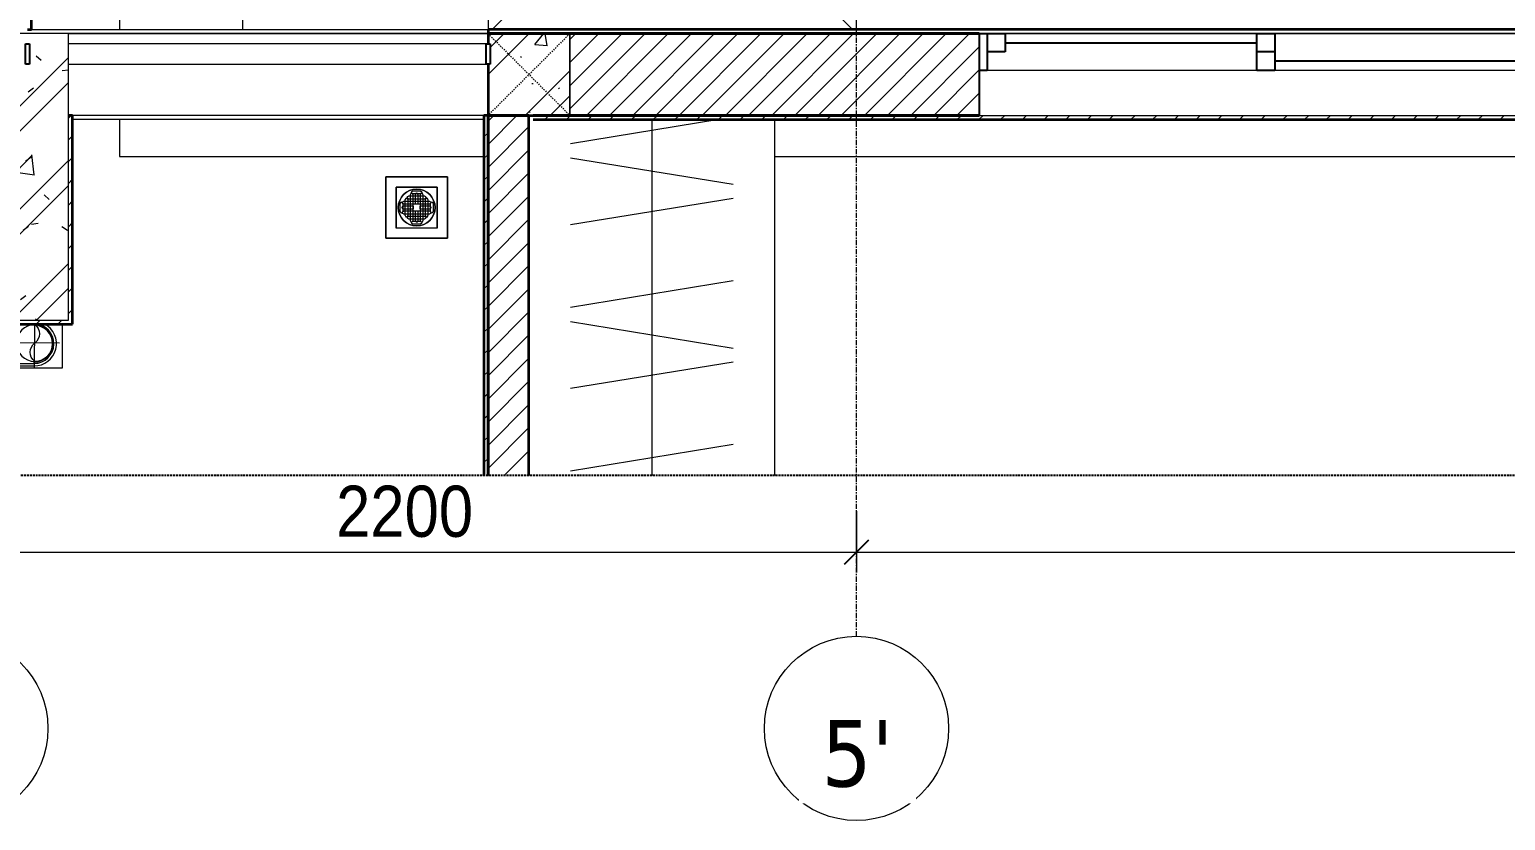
# Model space of a CAD drawing. Header units: millimetres. Extents: x 46644 to 147176, y -1287 to 53383.
# Drawn here: x 52933 to 56538, y 42614 to 44547 of the extents above; entities that cross this region are included whole.
import ezdxf

# ---------------------------------------------------------------- set-up
doc = ezdxf.new("R2010")
doc.units = ezdxf.units.MM
for name, pattern in [('Dash', [6, 3, -3]), ('Dash - Tight', [4.5, 3, -1.5]), ('Grid Line', [22.225, 12.7, -3.175, 3.175, -3.175]), ('Hidden', [7.14375, 4.7625, -2.38125]), ('IMPORT-CENTER _3_', [10.16, 6.35, -1.27, 1.27, -1.27])]:
    doc.linetypes.add(name, pattern=pattern)
for name, color, linetype, lineweight in [('0-1', 7, 'Continuous', 5), ('A-ANNO-DIMS', 211, 'Continuous', 9), ('A-ANNO-DIMS-50', 211, 'Continuous', 9), ('A-DETL-GENF-1', 92, 'Dash - Tight', 18), ('A-DETL-GENF-2', 92, 'Hidden', 25), ('A-FLOR-HRAL-1', 250, 'Continuous', 18), ('A-FLOR-HRAL-2', 10, 'Continuous', 25), ('A-GLAZ', 151, 'Continuous', 18), ('A-GLAZ-1', 151, 'Continuous', 25), ('A-WALL', 113, 'Continuous', 18), ('A-WALL-1', 7, 'Continuous', 35), ('A-WALL-2', 250, 'Continuous', 18), ('A-WALL-3', 113, 'Continuous', 35), ('A-WALL-PATT-1', 9, 'Continuous', 18), ('A-WALL-PATT-2', 250, 'Continuous', 18), ('A-WALL-PATT-3', 111, 'Continuous', 18), ('G-IMPT', 8, 'Continuous', 18), ('G-IMPT-2', 8, 'IMPORT-CENTER _3_', 18), ('I-FURN', 30, 'Continuous', 18), ('I-FURN-1', 250, 'Continuous', 18), ('I-FURN-2', 253, 'Continuous', 18), ('I-WALL-1', 7, 'Continuous', 35), ('I-WALL-2', 250, 'Continuous', 18), ('M-EQPM', 50, 'Continuous', 18), ('M-EQPM-1', 250, 'Continuous', 18), ('S-COLS', 52, 'Continuous', 18), ('S-COLS-1', 9, 'Continuous', 18), ('S-COLS-2', 52, 'Dash', 18), ('S-COLS-3', 52, 'Continuous', 35), ('S-COLS-HDLN', 52, 'Dash', 18), ('S-GRID-1', 1, 'Grid Line', 9), ('S-GRID-IDEN', 1, 'Continuous', 9)]:
    doc.layers.add(name, color=color, linetype=linetype, lineweight=lineweight)
doc.styles.add('Tahoma_B', font='tahomabd.ttf', dxfattribs={"height": 162.5})
doc.styles.add('UTM Avo', font='', dxfattribs={"width": 0.9, "height": 125})
doc.styles.get('UTM Avo').set_extended_font_data('UTM Avo')
doc.dimstyles.new('1_Dim_chi_tiet_2_5', dxfattribs={"dimscale": 304.8, "dimtxt": 124.912619, "dimasz": 0.19685, "dimexe": 0.164042, "dimexo": 0.0625, "dimgap": 0.016404, "dimtad": 1, "dimdec": 0, "dimrnd": 5, "dimzin": 0, "dimdsep": 46, "dimtxsty": 'UTM Avo', "dimblk1": 'OBLIQUE', "dimblk2": 'OBLIQUE', "dimsah": 1, "dimcen": 0.09, "dimdle": 0.164042, "dimazin": 0, "dimtfac": 1, "dimtdec": 4, "dimtix": 1, "dimtmove": 0, "dimatfit": 3, "dimfxl": 0.328084, "dimfxlon": 1, "dimtvp": 1, "dimtolj": 1, "dimtzin": 0, "dimarcsym": 2})
pattern_1 = [(45, (0, 0), (-28.284271, 28.284271), [])]
pattern_2 = [(45, (0, 0), (-26.516504, 26.516504), [])]
pattern_3 = [(50, (0, 0), (364.3679, -31.8783), [38.1, -419.1]), (355, (0, 0), (-70.4859, 382.1133), [30.48, -335.28]), (100.451, (30.36, -2.66), (293.885, 350.2334), [32.38, -356.18]), (46.184, (0, 101.6), (542.1585, -84.0858), [57.15, -628.65]), (96.636, (45.2, 94.6), (474.805, 494.8554), [48.57, -534.27]), (351.184, (0, 101.6), (474.81, 494.85), [45.72, -502.92]), (21, (50.8, 76.2), (303.2285, -204.5305), [38.1, -419.1]), (326, (50.8, 76.2), (123.6039, 368.376), [30.48, -335.28]), (71.451, (76.07, 59.16), (426.8341, 163.8427), [32.38, -356.18]), (37.5, (0, 0), (6.17665, 169.11015), [3.353, -327.863, 3.353, -337.007, -336.55]), (37.5, (0, 0), (6.17665, 169.11015), [-671.576, 3.353, -333.197]), (7.5, (0, 0), (133.63888, 200.3615), [3.353, -190.703, 3.353, -320.243, -128.27]), (7.5, (0, 0), (133.63888, 200.3615), [-517.652, 3.353, -124.917]), (327.5, (-113.28, 0), (271.18182, -11.45836), [3.353, -123.647, 3.353, -392.887, -525.78]), (327.5, (-113.28, 0), (271.18182, -11.45836), [-523.24, 3.353, -522.427]), (317.5, (-164.08, 0), (296.2585, 50.85285), [3.353, -161.747, 3.353, -259.791, -373.38]), (317.5, (-164.08, 0), (296.2585, 50.85285), [-428.244, 3.353, -370.027]), (45, (0, 0), (-125.7236, 125.7236), []), (45, (0, 190.5), (-125.7236, 125.7236), [])]

# ---------------------------------------------------------------- blocks, each defined once
blk = doc.blocks.new('NCV_TKTC_KET CAU_rvt-1-TKCS_SẢNH - BẬC CẤP 1 - MẶT BẰNG')
at = {"layer": 'S-COLS-1'}
h = blk.add_hatch(dxfattribs=at)
h.set_pattern_fill('FP_2', color=256, style=0, pattern_type=2)
h.set_pattern_definition([(45, (0, 0), (-125.7236, 125.7236), []), (45, (0, 190.5), (-125.7236, 125.7236), [])])
h.paths.add_polyline_path([(53027.6, 43836.9), (53027.6, 44536.9), (52577.6, 44536.9), (52577.6, 43836.9), (52932.6, 43836.9)])
h.paths.add_polyline_path([(52922.6, 44462), (52922.6, 44512), (52932.6, 44512), (52932.6, 44462)])
h = blk.add_hatch(dxfattribs=at)
h.set_pattern_fill('FP_3', color=256, style=0, pattern_type=2)
h.set_pattern_definition([(50, (0, 0), (364.3679, -31.8783), [38.1, -419.1]), (355, (0, 0), (-70.4859, 382.1133), [30.48, -335.28]), (100.451, (30.36, -2.66), (293.885, 350.2334), [32.38, -356.18]), (46.184, (0, 101.6), (542.1585, -84.0858), [57.15, -628.65]), (96.636, (45.2, 94.6), (474.805, 494.8554), [48.57, -534.27]), (351.184, (0, 101.6), (474.81, 494.85), [45.72, -502.92]), (21, (50.8, 76.2), (303.2285, -204.5305), [38.1, -419.1]), (326, (50.8, 76.2), (123.6039, 368.376), [30.48, -335.28]), (71.451, (76.07, 59.16), (426.8341, 163.8427), [32.38, -356.18]), (37.5, (0, 0), (6.17665, 169.11015), [16.764, -314.452, 16.764, -323.596, -336.55]), (37.5, (0, 0), (6.17665, 169.11015), [-671.576, 16.764, -319.786]), (7.5, (0, 0), (133.63888, 200.3615), [16.764, -177.292, 16.764, -306.832, -128.27]), (7.5, (0, 0), (133.63888, 200.3615), [-517.652, 16.764, -111.506]), (327.5, (-113.28, 0), (271.18182, -11.45836), [16.764, -110.236, 16.764, -379.476, -525.78]), (327.5, (-113.28, 0), (271.18182, -11.45836), [-523.24, 16.764, -509.016]), (317.5, (-164.08, 0), (296.2585, 50.85285), [16.764, -148.336, 16.764, -246.38, -373.38]), (317.5, (-164.08, 0), (296.2585, 50.85285), [-428.244, 16.764, -356.616])])
h.paths.add_polyline_path([(53027.6, 43836.9), (53027.6, 44536.9), (52577.6, 44536.9), (52577.6, 43836.9), (52932.6, 43836.9)])
h.paths.add_polyline_path([(52922.6, 44462), (52922.6, 44512), (52932.6, 44512), (52932.6, 44462)])
at = {"layer": 'S-COLS'}
for p, q in [((53027.6, 44536.9), (52577.6, 44536.9)), ((53027.6, 43836.9), (53027.6, 44536.9)), ((52577.6, 43836.9), (53027.6, 43836.9))]:
    blk.add_line(p, q, dxfattribs=at)
blk = doc.blocks.new('TU DO LV A - TU DO LV A-451134-TKCS_SẢNH - BẬC CẤP 1 - MẶT BẰNG')
at = {"layer": 'I-FURN'}
for p, q in [((10, 0), (879.9, 0)), ((169, -101), (104.4, -499)), ((202.5, -101), (267.1, -499)), ((404.3, -101), (468.9, -499)), ((569, -101), (504.4, -499)), ((602.5, -101), (667.1, -499)), ((804.3, -101), (868.9, -499)), ((10, -136.3), (68.9, -499)), ((10, -300), (879.9, -300))]:
    blk.add_line(p, q, dxfattribs=at)
at = {"layer": 'I-FURN-2'}
blk.add_line((10, 0), (879.9, 0), dxfattribs=at)
blk = doc.blocks.new('THU NUOC - THU NUOC-461820-TKCS_SẢNH - BẬC CẤP 1 - MẶT BẰNG')
at = {"layer": 'M-EQPM-1'}
for p, q in [((-66.3, 70.6), (-66.3, -79.4)), ((83.7, 70.6), (-66.3, 70.6)), ((58.7, 45.6), (-41.3, 45.6)), ((-41.3, 45.6), (-41.3, -54.4)), ((58.7, -54.4), (58.7, 45.6)), ((83.7, -79.4), (83.7, 70.6)), ((-23.3, 10.8), (40.9, 10.8)), ((40.9, 4.8), (-23.3, 4.8)), ((-11, 23.3), (28.5, 23.3)), ((28.5, 17.3), (-11, 17.3)), ((-1.1, 35.6), (18.5, 35.6)), ((18.5, 29.6), (-1.1, 29.6)), ((-23.3, -1.2), (0.7, -1.2)), ((0.7, -7.2), (-23.3, -7.2)), ((-23.3, -13.6), (40.9, -13.6)), ((40.9, -19.6), (-23.3, -19.6)), ((-11, -26.1), (28.5, -26.1)), ((28.5, -32.1), (-11, -32.1)), ((0.7, -1.2), (0.7, -7.2)), ((16.7, -1.2), (40.9, -1.2)), ((16.7, -7.2), (16.7, -1.2)), ((40.9, -7.2), (16.7, -7.2)), ((-41.3, -54.4), (58.7, -54.4)), ((-1.1, -38.5), (18.5, -38.5)), ((18.5, -44.5), (-1.1, -44.5)), ((-66.3, -79.4), (83.7, -79.4))]:
    blk.add_line(p, q, dxfattribs=at)
for centre, radius, start, end in [((8.7, -4.4), 45, 0, 180), ((8.7, -4.4), 45, 0, 180), ((-23.3, 7.8), 3, 90, 270), ((-11, 20.3), 3, 90, 270), ((-1.1, 32.6), 3, 90, 270), ((18.5, 32.6), 3, 270, 90), ((28.5, 20.3), 3, 270, 90), ((40.9, 7.8), 3, 270, 90), ((8.7, -4.4), 45, 180, 360), ((8.7, -4.4), 45, 180, 360), ((-23.3, -4.2), 3, 90, 270), ((-23.3, -16.6), 3, 90, 270), ((-11, -29.1), 3, 90, 270), ((28.5, -29.1), 3, 270, 90), ((40.9, -4.2), 3, 270, 90), ((40.9, -16.6), 3, 270, 90), ((-1.1, -41.5), 3, 90, 270), ((18.5, -41.5), 3, 270, 90)]:
    blk.add_arc(centre, radius, start, end, dxfattribs=at)
blk = doc.blocks.new('Railing - 50 x 10mm-457210-TKCS_SẢNH - BẬC CẤP 1 - MẶT BẰNG')
at = {"layer": 'A-FLOR-HRAL-2'}
for p, q in [((25, 5), (-25, 5)), ((-25, 5), (-25, -5)), ((25, -5), (25, 5)), ((-25, -5), (25, -5))]:
    blk.add_line(p, q, dxfattribs=at)
blk = doc.blocks.new('Railing - Railing-641404-TKCS_SẢNH - BẬC CẤP 1 - MẶT BẰNG')
at = {"layer": 'A-FLOR-HRAL-1'}
for p, q in [((31139.1, 35251.3), (30119.1, 35251.3)), ((30119.1, 35201.3), (31139.1, 35201.3))]:
    blk.add_line(p, q, dxfattribs=at)
at = {"extrusion": (0, 0, -1), "zscale": -1, "rotation": 270}
for p in [(-30019.1, 35226.3), (-31144.1, 35226.3)]:
    blk.add_blockref('Railing - 50 x 10mm-457210-TKCS_SẢNH - BẬC CẤP 1 - MẶT BẰNG', p, dxfattribs=at)
blk = doc.blocks.new('NCV_TKTC_TANG 1_rvt-1-TKCS_SẢNH - BẬC CẤP 1 - MẶT BẰNG')
at = {"layer": 'A-WALL-PATT-1'}
h = blk.add_hatch(dxfattribs=at)
h.set_pattern_fill('FP_1', color=256, style=0, pattern_type=2)
h.set_pattern_definition(pattern_1)
h.paths.add_polyline_path([(54152.6, 43457), (54152.6, 44336.9), (54052.6, 44336.9), (54052.6, 43457)])
at = {"layer": 'A-WALL-PATT-2'}
h = blk.add_hatch(dxfattribs=at)
h.set_pattern_fill('FP_4', color=256, style=0, pattern_type=2)
h.set_pattern_definition(pattern_2)
h.paths.add_polyline_path([(53037.6, 43836.9), (53037.6, 44336.9), (53027.6, 44336.9), (53027.6, 43836.9)])
h = blk.add_hatch(dxfattribs=at)
h.set_pattern_fill('FP_4', color=256, style=0, pattern_type=2)
h.set_pattern_definition(pattern_2)
h.paths.add_polyline_path([(54052.6, 43457), (54052.6, 44336.9), (54042.6, 44336.9), (54042.6, 43457)])
h = blk.add_hatch(dxfattribs=at)
h.set_pattern_fill('FP_4', color=256, style=0, pattern_type=2)
h.set_pattern_definition(pattern_2)
h.paths.add_polyline_path([(54261.1, 44326.9), (57752.6, 44326.9), (57752.6, 44336.9), (54162.6, 44336.9), (54162.6, 44326.9)])
h = blk.add_hatch(dxfattribs=at)
h.set_pattern_fill('FP_4', color=256, style=0, pattern_type=2)
h.set_pattern_definition(pattern_2)
h.paths.add_polyline_path([(52862.6, 43826.9), (53037.6, 43826.9), (53037.6, 43836.9), (52862.6, 43836.9)])
at = {"layer": 'A-WALL-1'}
for p, q in [((54052.6, 44336.9), (54052.6, 43457)), ((54152.6, 44336.9), (54052.6, 44336.9)), ((54152.6, 43457), (54152.6, 44336.9))]:
    blk.add_line(p, q, dxfattribs=at)
at = {"layer": 'A-WALL-2'}
for p, q in [((53027.6, 44536.9), (54052.2, 44536.9)), ((54052.2, 44512), (54052.2, 44536.9)), ((54052.2, 44336.9), (54052.2, 44462)), ((54042.6, 44336.9), (53037.6, 44336.9))]:
    blk.add_line(p, q, dxfattribs=at)
at = {"layer": 'I-WALL-1'}
for p, q in [((53037.6, 44336.9), (53027.6, 44336.9)), ((53037.6, 43836.9), (53037.6, 44336.9)), ((54042.6, 44336.9), (54042.6, 43457)), ((54052.6, 44336.9), (54042.6, 44336.9)), ((54052.6, 43457), (54052.6, 44336.9)), ((55252.6, 44336.9), (54162.6, 44336.9)), ((54162.6, 44326.9), (57742.6, 44326.9)), ((52862.6, 43826.9), (53037.6, 43826.9)), ((53037.6, 43826.9), (53037.6, 43836.9))]:
    blk.add_line(p, q, dxfattribs=at)
at = {"layer": 'I-WALL-2'}
blk.add_line((54042.6, 44326.9), (53037.6, 44326.9), dxfattribs=at)
at = {"layer": 'A-FLOR-HRAL-1'}
blk.add_blockref('Railing - Railing-641404-TKCS_SẢNH - BẬC CẤP 1 - MẶT BẰNG', (22908.5, 9260.7), dxfattribs=at)
at = {"layer": 'I-FURN-1', "rotation": 270.0000000000002}
blk.add_blockref('TU DO LV A - TU DO LV A-451134-TKCS_SẢNH - BẬC CẤP 1 - MẶT BẰNG', (54752.6, 44336.9), dxfattribs=at)
at = {"layer": 'M-EQPM-1', "rotation": 270.0000000000002}
blk.add_blockref('THU NUOC - THU NUOC-461820-TKCS_SẢNH - BẬC CẤP 1 - MẶT BẰNG', (53882.6, 44120.7), dxfattribs=at)
blk = doc.blocks.new('1_FAMILY RVT - W01-WxH 1400x1400xmm-389822-TKCS_SẢNH - BẬC CẤP 1 - MẶT BẰNG')
at = {"layer": 'A-GLAZ'}
for p, q in [((248.4, 172.39), (299.2, 197.79)), ((248.4, 172.39), (299.2, 146.99)), ((248.4, 172.39), (451.6, 172.39)), ((700, 96.19), (-700, 96.19)), ((-636.5, 96.19), (-22.225, 96.19)), ((22.225, 96.19), (680.95, 96.19)), ((-680.95, 7.29), (-22.225, 7.29)), ((22.225, 7.29), (636.5, 7.29)), ((-700, -103.81), (700, -103.81))]:
    blk.add_line(p, q, dxfattribs=at)
at = {"layer": 'A-GLAZ-1'}
for p, q in [((-700, 96.19), (-700, -103.81)), ((-700, 96.19), (-636.5, 96.19)), ((-680.95, 96.19), (-680.95, 7.29)), ((-636.5, 96.19), (-636.5, 51.74)), ((-636.5, 73.965), (-22.225, 73.965)), ((-22.225, 7.29), (-22.225, 96.19)), ((-22.225, 96.19), (22.225, 96.19)), ((22.225, 96.19), (22.225, 7.29)), ((680.95, 96.19), (700, 96.19)), ((680.95, 96.19), (680.95, 7.29)), ((700, -103.81), (700, 96.19)), ((-636.5, 51.74), (-680.95, 51.74)), ((22.225, 51.74), (-22.225, 51.74)), ((636.5, 51.74), (636.5, 7.29)), ((680.95, 51.74), (636.5, 51.74)), ((-700, 7.29), (-680.95, 7.29)), ((-22.225, 7.29), (22.225, 7.29)), ((22.225, 29.515), (636.5, 29.515)), ((636.5, 7.29), (700, 7.29))]:
    blk.add_line(p, q, dxfattribs=at)
blk = doc.blocks.new('TKTC_XREF_251221_MB TANG 1 - TKTC_XREF_260130_MB TANG 1_dwg_CUM U_DN100-4202112-TKCS_SẢNH - BẬC CẤP 1 - MẶT BẰNG')
at = {"layer": 'G-IMPT'}
blk.add_hatch(color=256, dxfattribs=at).paths.add_polyline_path([(0, -61), (15.8, -58.9), (30.5, -52.8), (43.1, -43.1), (52.8, -30.5), (58.9, -15.8), (61, 0), (58.9, 15.8), (52.8, 30.5), (43.1, 43.1), (30.5, 52.8), (15.8, 58.9), (0, 60.3), (0, 57), (14.8, 55.1), (28.5, 49.4), (40.3, 40.3), (49.4, 28.5), (55.1, 14.8), (57, 0), (55.1, -14.8), (49.4, -28.5), (40.3, -40.3), (28.5, -49.4), (14.8, -55.1), (0, -57)])
for p, q in [((0, 60.3), (0, 57)), ((-79.1, -63.4), (-79.1, -66.6)), ((-76.6, -63.4), (-76.6, -66.6)), ((-74.6, -63.4), (-74.6, -66.6)), ((-72.7, -60.7), (-72.7, -69.3)), ((-66.9, -62.1), (-71.7, -62.1)), ((-66.9, -67.9), (-71.7, -67.9)), ((-65, -69), (0, -69))]:
    blk.add_line(p, q, dxfattribs=at)
at = {"layer": 'G-IMPT', "flags": 128}
for points in [[(-71.7, 59.2), (-66.9, 59.2), (-66.9, 60.3)], [(-65, 60.3), (-65, 57.3), (-66.9, 57.3), (-66.9, 59.2)], [(-72.7, -62.4), (-78.1, -62.4), (-78.1, -67.6), (-72.7, -67.6)], [(-71.7, -70.8), (-66.9, -70.8), (-66.9, -59.2), (-71.7, -59.2)], [(-66.9, -59.2), (-66.9, -57.3), (-65, -57.3), (-65, -72.7), (-66.9, -72.7), (-66.9, -70.8)], [(-65, -61), (0, -61), (0, -57)]]:
    blk.add_lwpolyline(points, dxfattribs=at)
at = {"layer": 'G-IMPT'}
for centre, radius, start, end in [((-71.1, 60.7), 1.56, 198.0614, 247.3801), ((0, 0), 61, 270, 86.9948), ((0, 0), 69, 270, 61.7704), ((0, 0), 57, 270, 90), ((-78.1, -63.4), 0.96, 90, 180), ((-78.1, -66.6), 0.96, 180, 270), ((-71.1, -60.7), 1.56, 112.6199, 247.3801), ((-67.9, -65), 4.8, 143.1301, 216.8699), ((-71.1, -69.3), 1.56, 112.6199, 247.3801)]:
    blk.add_arc(centre, radius, start, end, dxfattribs=at)
blk = doc.blocks.new('TKTC_XREF_251221_MB TANG 1 - TKTC_XREF_260130_MB TANG 1_dwg_$cc-4202122-TKCS_SẢNH - BẬC CẤP 1 - MẶT BẰNG')
at = {"layer": 'G-IMPT'}
blk.add_circle((0, 0), 0.5, dxfattribs=at)
for centre, radius, start, end in [((0, 0), 0.5, 90, 270), ((0.188, 0.25), 0.313, 126.8699, 233.1301), ((-0.188, -0.25), 0.313, 306.8699, 53.1301)]:
    blk.add_arc(centre, radius, start, end, dxfattribs=at)
at = {"layer": 'G-IMPT-2'}
for p, q in [((0, -0.673), (0, 0.509)), ((-0.673, 0), (0.673, 0))]:
    blk.add_line(p, q, dxfattribs=at)
blk = doc.blocks.new('TKTC_XREF_251221_MB TANG 1 - TKTC_XREF_260130_MB TANG 1_dwg_THU NUOC - THU NUOC-444531-TKCS_MB TẦNG 1-4202124-TKCS_SẢNH - BẬC CẤP 1 - MẶT BẰNG')
at = {"layer": 'M-EQPM'}
for p, q in [((-23.3, 10.8), (40.9, 10.8)), ((40.9, 4.8), (-23.3, 4.8)), ((-11, 23.3), (28.5, 23.3)), ((28.5, 17.3), (-11, 17.3)), ((-1.1, 35.6), (18.5, 35.6)), ((18.5, 29.6), (-1.1, 29.6)), ((-23.3, -13.6), (40.9, -13.6)), ((40.9, -19.6), (-23.3, -19.6)), ((-11, -26.1), (28.5, -26.1)), ((28.5, -32.1), (-11, -32.1)), ((-1.1, -38.5), (18.5, -38.5)), ((18.5, -44.5), (-1.1, -44.5))]:
    blk.add_line(p, q, dxfattribs=at)
at = {"layer": 'M-EQPM', "flags": 128}
for points in [[(83.7, -79.4), (83.7, 70.6), (-66.3, 70.6), (-66.3, -79.4)], [(58.7, -54.4), (58.7, 45.6), (-41.3, 45.6), (-41.3, -54.4)]]:
    blk.add_lwpolyline(points, close=True, dxfattribs=at)
for points in [[(-23.3, -1.2), (0.7, -1.2), (0.7, -7.2), (-23.3, -7.2)], [(40.9, -7.2), (16.7, -7.2), (16.7, -1.2), (40.9, -1.2)]]:
    blk.add_lwpolyline(points, dxfattribs=at)
at = {"layer": 'M-EQPM'}
for centre, radius, start, end in [((8.7, -4.4), 45, 360, 180), ((8.7, -4.4), 45, 360, 180), ((-23.3, 7.8), 3, 90, 270), ((-11, 20.3), 3, 90, 270), ((-1.1, 32.6), 3, 90, 270), ((18.5, 32.6), 3, 270, 90), ((28.5, 20.3), 3, 270, 90), ((40.9, 7.8), 3, 270, 90), ((8.7, -4.4), 45, 180, 360), ((8.7, -4.4), 45, 180, 360), ((-23.3, -4.2), 3, 90, 270), ((-23.3, -16.6), 3, 90, 270), ((-11, -29.1), 3, 90, 270), ((28.5, -29.1), 3, 270, 90), ((40.9, -4.2), 3, 270, 90), ((40.9, -16.6), 3, 270, 90), ((-1.1, -41.5), 3, 90, 270), ((18.5, -41.5), 3, 270, 90)]:
    blk.add_arc(centre, radius, start, end, dxfattribs=at)
blk = doc.blocks.new('TKTC_XREF_251221_MB TANG 1 - TKTC_XREF_260130_MB TANG 1_dwg-4202109-TKCS_SẢNH - BẬC CẤP 1 - MẶT BẰNG')
at = {"layer": 'G-IMPT', "flags": 128}
blk.add_lwpolyline([(-150139.1, -357519.7), (-150139.1, -357627.5), (-150259.1, -357627.5), (-150259.1, -357519.7)], dxfattribs=at)
at = {"extrusion": (0, 0, -1), "zscale": -1}
blk.add_blockref('TKTC_XREF_251221_MB TANG 1 - TKTC_XREF_260130_MB TANG 1_dwg_THU NUOC - THU NUOC-444531-TKCS_MB TẦNG 1-4202124-TKCS_SẢNH - BẬC CẤP 1 - MẶT BẰNG', (149264.8, -357230.3), dxfattribs=at)
at = {"xscale": 0.7894736842105242, "yscale": 0.7894736842105242, "zscale": 0.7894736842105242}
blk.add_blockref('TKTC_XREF_251221_MB TANG 1 - TKTC_XREF_260130_MB TANG 1_dwg_CUM U_DN100-4202112-TKCS_SẢNH - BẬC CẤP 1 - MẶT BẰNG', (-150207.8, -357567.3), dxfattribs=at)
at = {"extrusion": (0, 0, -1), "xscale": 90.0000000000507, "yscale": 90.0000000000507, "zscale": -90.00000000005072, "rotation": 0.3740267799372842}
blk.add_blockref('TKTC_XREF_251221_MB TANG 1 - TKTC_XREF_260130_MB TANG 1_dwg_$cc-4202122-TKCS_SẢNH - BẬC CẤP 1 - MẶT BẰNG', (150206.2, -357565.6), dxfattribs=at)
blk = doc.blocks.new('TKTC_XREF_251221_MB TANG 1 - TKTC_XREF_251221_MB TANG 1-2038492-TKCS_SẢNH - BẬC CẤP 1 - MẶT BẰNG')
blk.add_blockref('TKTC_XREF_251221_MB TANG 1 - TKTC_XREF_260130_MB TANG 1_dwg-4202109-TKCS_SẢNH - BẬC CẤP 1 - MẶT BẰNG', (169499.1, 384109.7))
blk = doc.blocks.new('TKTC_NAP THAM BE NUOC NGAM_260130 - TKTC_XREF_260130_NAP THAM BE NUOC NGAM_dwg-4013458-TKCS_SẢNH - BẬC CẤP 1 - MẶT BẰNG')
at = {"layer": 'G-IMPT'}
for p, q in [((-150009, 147999.3), (-150009, 140124.7)), ((-149709, 147999.3), (-149709, 140124.7)), ((-149100.7, 141006.3), (-148219, 140124.7)), ((-148217.4, 141006.3), (-149099, 140124.7)), ((-148409.1, 139814.7), (-145419.1, 139814.7))]:
    blk.add_line(p, q, dxfattribs=at)
at = {"layer": 'G-IMPT', "flags": 128}
for points in [[(-148209, 140124.7), (-148209, 141014.7), (-149109, 141014.7), (-149109, 140124.7)], [(-150009, 139904.7), (-150009, 139814.7), (-149119.1, 139814.7)]]:
    blk.add_lwpolyline(points, dxfattribs=at)
blk = doc.blocks.new('TKTC_NAP THAM BE NUOC NGAM_260130 - NẮP THĂM BỂ NƯỚC NGẦM-2336355-TKCS_SẢNH - BẬC CẤP 1 - MẶT BẰNG')
blk.add_blockref('TKTC_NAP THAM BE NUOC NGAM_260130 - TKTC_XREF_260130_NAP THAM BE NUOC NGAM_dwg-4013458-TKCS_SẢNH - BẬC CẤP 1 - MẶT BẰNG', (150009, -139814.7))
blk = doc.blocks.new('G1_SOF - BO TRU - 200x200-3050151-TKCS_SẢNH - BẬC CẤP 1 - MẶT BẰNG')
at = {"layer": 'S-COLS-HDLN'}
for p, q in [((-100, 100), (100, -100)), ((100, 100), (-100, -100))]:
    blk.add_line(p, q, dxfattribs=at)
blk = doc.blocks.new('BORDER VIEW - BORDER VIEW-2193878-TKCS_SẢNH - BẬC CẤP 1 - MẶT BẰNG')
at = {"layer": 'A-DETL-GENF-2'}
blk.add_line((14143.7, 0), (150, 0), dxfattribs=at)
blk = doc.blocks.new('Grid - M_Grid Head - Circle-353313-TKCS_SẢNH - BẬC CẤP 1 - MẶT BẰNG')
at = {"layer": 'S-GRID-IDEN'}
blk.add_circle((0, 0), 4.5, dxfattribs=at)
blk = doc.blocks.new('DIMBLOCK2-TKCS_SẢNH - BẬC CẤP 1 - MẶT BẰNG')
at = {"layer": 'A-ANNO-DIMS-50'}
for p, q in [((52752.6, 43370), (52752.6, 43220)), ((52752.6, 43270), (52752.6, 43370)), ((54952.6, 43370), (54952.6, 43220)), ((54952.6, 43270), (54952.6, 43370)), ((52752.6, 43270), (54952.6, 43270))]:
    blk.add_line(p, q, dxfattribs=at)
at = {"layer": 'A-ANNO-DIMS-50', "lineweight": 25}
for p, q in [((52752.6, 43270), (52782.6, 43300)), ((54952.6, 43270), (54982.6, 43300)), ((52752.6, 43270), (52722.6, 43240)), ((54952.6, 43270), (54922.6, 43240))]:
    blk.add_line(p, q, dxfattribs=at)
at = {"layer": 'A-ANNO-DIMS-50', "color": 0, "insert": (53681.4, 43432.4), "char_height": 125, "width": 410.824, "attachment_point": 1, "line_spacing_factor": 1.110334, "style": 'UTM Avo'}
blk.add_mtext('2200', dxfattribs=at)
blk = doc.blocks.new('_Oblique')
at = {"color": 0, "linetype": 'ByBlock', "lineweight": -2}
blk.add_line((-0.5, -0.5), (0.5, 0.5), dxfattribs=at)
blk = doc.blocks.new('DIMBLOCK3-TKCS_SẢNH - BẬC CẤP 1 - MẶT BẰNG')
at = {"layer": 'A-ANNO-DIMS-50'}
for p, q in [((54952.6, 43370), (54952.6, 43220)), ((54952.6, 43270), (54952.6, 43370)), ((60952.6, 43370), (60952.6, 43220)), ((60952.6, 43270), (60952.6, 43370)), ((54952.6, 43270), (61002.6, 43270))]:
    blk.add_line(p, q, dxfattribs=at)
at = {"layer": 'A-ANNO-DIMS-50', "lineweight": 25}
for p, q in [((54952.6, 43270), (54982.6, 43300)), ((60952.6, 43270), (60982.6, 43300)), ((54952.6, 43270), (54922.6, 43240)), ((60952.6, 43270), (60922.6, 43240))]:
    blk.add_line(p, q, dxfattribs=at)
at = {"layer": 'A-ANNO-DIMS-50', "color": 0, "insert": (57781.4, 43432.4), "char_height": 125, "width": 410.824, "attachment_point": 1, "line_spacing_factor": 1.110334, "style": 'UTM Avo'}
blk.add_mtext('6000', dxfattribs=at)

msp = doc.modelspace()

# ---------------------------------------------------------------- hatches: boundary and pattern name
at = {"layer": 'A-WALL-PATT-3'}
h = msp.add_hatch(dxfattribs=at)
h.set_pattern_fill('FP_1', color=256, style=0, pattern_type=2)
h.set_pattern_definition(pattern_1)
h.paths.add_polyline_path([(57652.6, 44336.9), (57652.6, 44536.9), (56652.6, 44536.9), (56652.6, 44336.9)])
h.paths.add_polyline_path([(55252.6, 44336.9), (55252.6, 44536.9), (54252.6, 44536.9), (54252.6, 44336.9), (54710.6, 44336.9)])
at = {"layer": 'S-COLS-1'}
h = msp.add_hatch(dxfattribs=at)
h.set_pattern_fill('FP_6', color=256, style=0, pattern_type=2)
h.set_pattern_definition(pattern_3)
h.paths.add_polyline_path([(54057.6, 44336.9), (54252.6, 44336.9), (54252.6, 44536.9), (54052.6, 44536.9), (54052.6, 44512), (54057.6, 44512), (54057.6, 44462), (54052.6, 44462), (54052.6, 44336.9)])
h = msp.add_hatch(dxfattribs=at)
h.set_pattern_fill('FP_6', color=256, style=0, pattern_type=2)
h.set_pattern_definition(pattern_3)
h.paths.add_polyline_path([(54057.6, 44336.9), (54252.6, 44336.9), (54252.6, 44536.9), (54052.6, 44536.9), (54052.6, 44512), (54057.6, 44512), (54057.6, 44462), (54052.6, 44462), (54052.6, 44336.9)])

# ---------------------------------------------------------------- linework, layer by layer
at = {"layer": 'A-WALL'}
for p, q in [((52937.6, 44546.9), (54052.6, 44546.9)), ((54052.6, 44536.9), (53027.6, 44536.9)), ((54252.6, 44536.9), (54252.6, 44336.9))]:
    msp.add_line(p, q, dxfattribs=at)
at = {"layer": 'A-WALL-3'}
for p, q in [((52937.6, 44546.9), (52937.6, 46048.6)), ((52927.6, 44546.9), (52937.6, 44546.9)), ((57642.6, 44546.9), (54052.6, 44546.9)), ((54052.6, 44546.9), (54052.6, 44536.9)), ((54052.6, 44536.9), (55252.6, 44536.9)), ((55252.6, 44536.9), (54252.6, 44536.9)), ((54252.6, 44336.9), (55252.6, 44336.9))]:
    msp.add_line(p, q, dxfattribs=at)
at = {"layer": 'S-COLS'}
msp.add_line((54252.6, 44336.9), (54252.6, 44536.9), dxfattribs=at)
at = {"layer": 'S-COLS-3'}
for p, q in [((54252.6, 44536.9), (54052.6, 44536.9)), ((54052.6, 44536.9), (54052.6, 44512)), ((54052.6, 44462), (54052.6, 44336.9)), ((54052.6, 44336.9), (54252.6, 44336.9))]:
    msp.add_line(p, q, dxfattribs=at)
at = {"layer": 'S-GRID-1'}
for p, q in [((54952.6, 44314.3), (54952.6, 51682.7)), ((61182.9, 44536.9), (48344.1, 44536.9)), ((54952.6, 43064.3), (54952.6, 44314.3))]:
    msp.add_line(p, q, dxfattribs=at)

# ---------------------------------------------------------------- block references
at = {"layer": '0-1'}
for name in ['NCV_TKTC_KET CAU_rvt-1-TKCS_SẢNH - BẬC CẤP 1 - MẶT BẰNG', 'NCV_TKTC_TANG 1_rvt-1-TKCS_SẢNH - BẬC CẤP 1 - MẶT BẰNG']:
    msp.add_blockref(name, (0, 0), dxfattribs=at)
at = {"layer": 'A-DETL-GENF-1'}
msp.add_blockref('BORDER VIEW - BORDER VIEW-2193878-TKCS_SẢNH - BẬC CẤP 1 - MẶT BẰNG', (47552.6, 43457), dxfattribs=at)
at = {"layer": 'A-GLAZ'}
msp.add_blockref('1_FAMILY RVT - W01-WxH 1400x1400xmm-389822-TKCS_SẢNH - BẬC CẤP 1 - MẶT BẰNG', (55952.6, 44440.7), dxfattribs=at)
at = {"layer": 'M-EQPM'}
for name, p in [('TKTC_NAP THAM BE NUOC NGAM_260130 - NẮP THĂM BỂ NƯỚC NGẦM-2336355-TKCS_SẢNH - BẬC CẤP 1 - MẶT BẰNG', (53152.6, 44236.9)), ('TKTC_XREF_251221_MB TANG 1 - TKTC_XREF_251221_MB TANG 1-2038492-TKCS_SẢNH - BẬC CẤP 1 - MẶT BẰNG', (33652.6, 17236.9))]:
    msp.add_blockref(name, p, dxfattribs=at)
at = {"layer": 'S-COLS-2'}
msp.add_blockref('G1_SOF - BO TRU - 200x200-3050151-TKCS_SẢNH - BẬC CẤP 1 - MẶT BẰNG', (54152.6, 44436.9), dxfattribs=at)
at = {"layer": 'S-GRID-IDEN', "xscale": 49.99999999999998, "yscale": 49.99999999999998, "zscale": 49.99999999999998}
for p in [(52752.6, 42839.3), (54952.6, 42839.3)]:
    msp.add_blockref('Grid - M_Grid Head - Circle-353313-TKCS_SẢNH - BẬC CẤP 1 - MẶT BẰNG', p, dxfattribs=at)

# ---------------------------------------------------------------- dimensions: what is measured, and where the dimension line sits
at = {"layer": 'A-ANNO-DIMS'}
for base, p1, p2, override, picture, middle in [((54952.6, 43270), (52752.6, 43370), (54952.6, 43370), {"dimpost": '<>', "dimfxl": 2200}, 'DIMBLOCK2-TKCS_SẢNH - BẬC CẤP 1 - MẶT BẰNG', (53852.6, 43339.7)), ((60952.6, 43270), (54952.6, 43370), (60952.6, 43370), {"dimpost": '<>', "dimfxl": 6000}, 'DIMBLOCK3-TKCS_SẢNH - BẬC CẤP 1 - MẶT BẰNG', (57952.6, 43339.7))]:
    dim = msp.add_linear_dim(base=base, p1=p1, p2=p2, dimstyle='1_Dim_chi_tiet_2_5', override=override, dxfattribs=at)
    dim.commit()
    dim.dimension.update_dxf_attribs({"geometry": picture, "text_midpoint": middle})

# ---------------------------------------------------------------- next in the draw order: texts
at = {"layer": 'S-GRID-IDEN', "insert": (54954.9, 42776.9), "char_height": 162.5, "width": 205, "attachment_point": 5, "line_spacing_factor": 0.996129, "style": 'Tahoma_B', "bg_fill": 3, "box_fill_scale": 1.25, "bg_fill_color": 256, "bg_fill_true_color": 13158600, "bg_fill_transparency": 0}
msp.add_mtext("\\pt634.99962,1269.99925,1905.0005,2540.00013,3174.99975,3809.99937,4445.00062,5080.00025,5714.99987,6349.9995,6985.00075,7620.00037,8255,8889.99962,9524.99925,10160.0005,10795.00013,11429.99975,12064.99938,12700.00063,13335.00025,13969.99988,14604.9995,15240.00075,15875.00038,16510,17144.99963,17779.99925,18415.0005,19050.00013,19684.99975,20319.99938;5'", dxfattribs=at)

doc.saveas('drawing.dxf')
